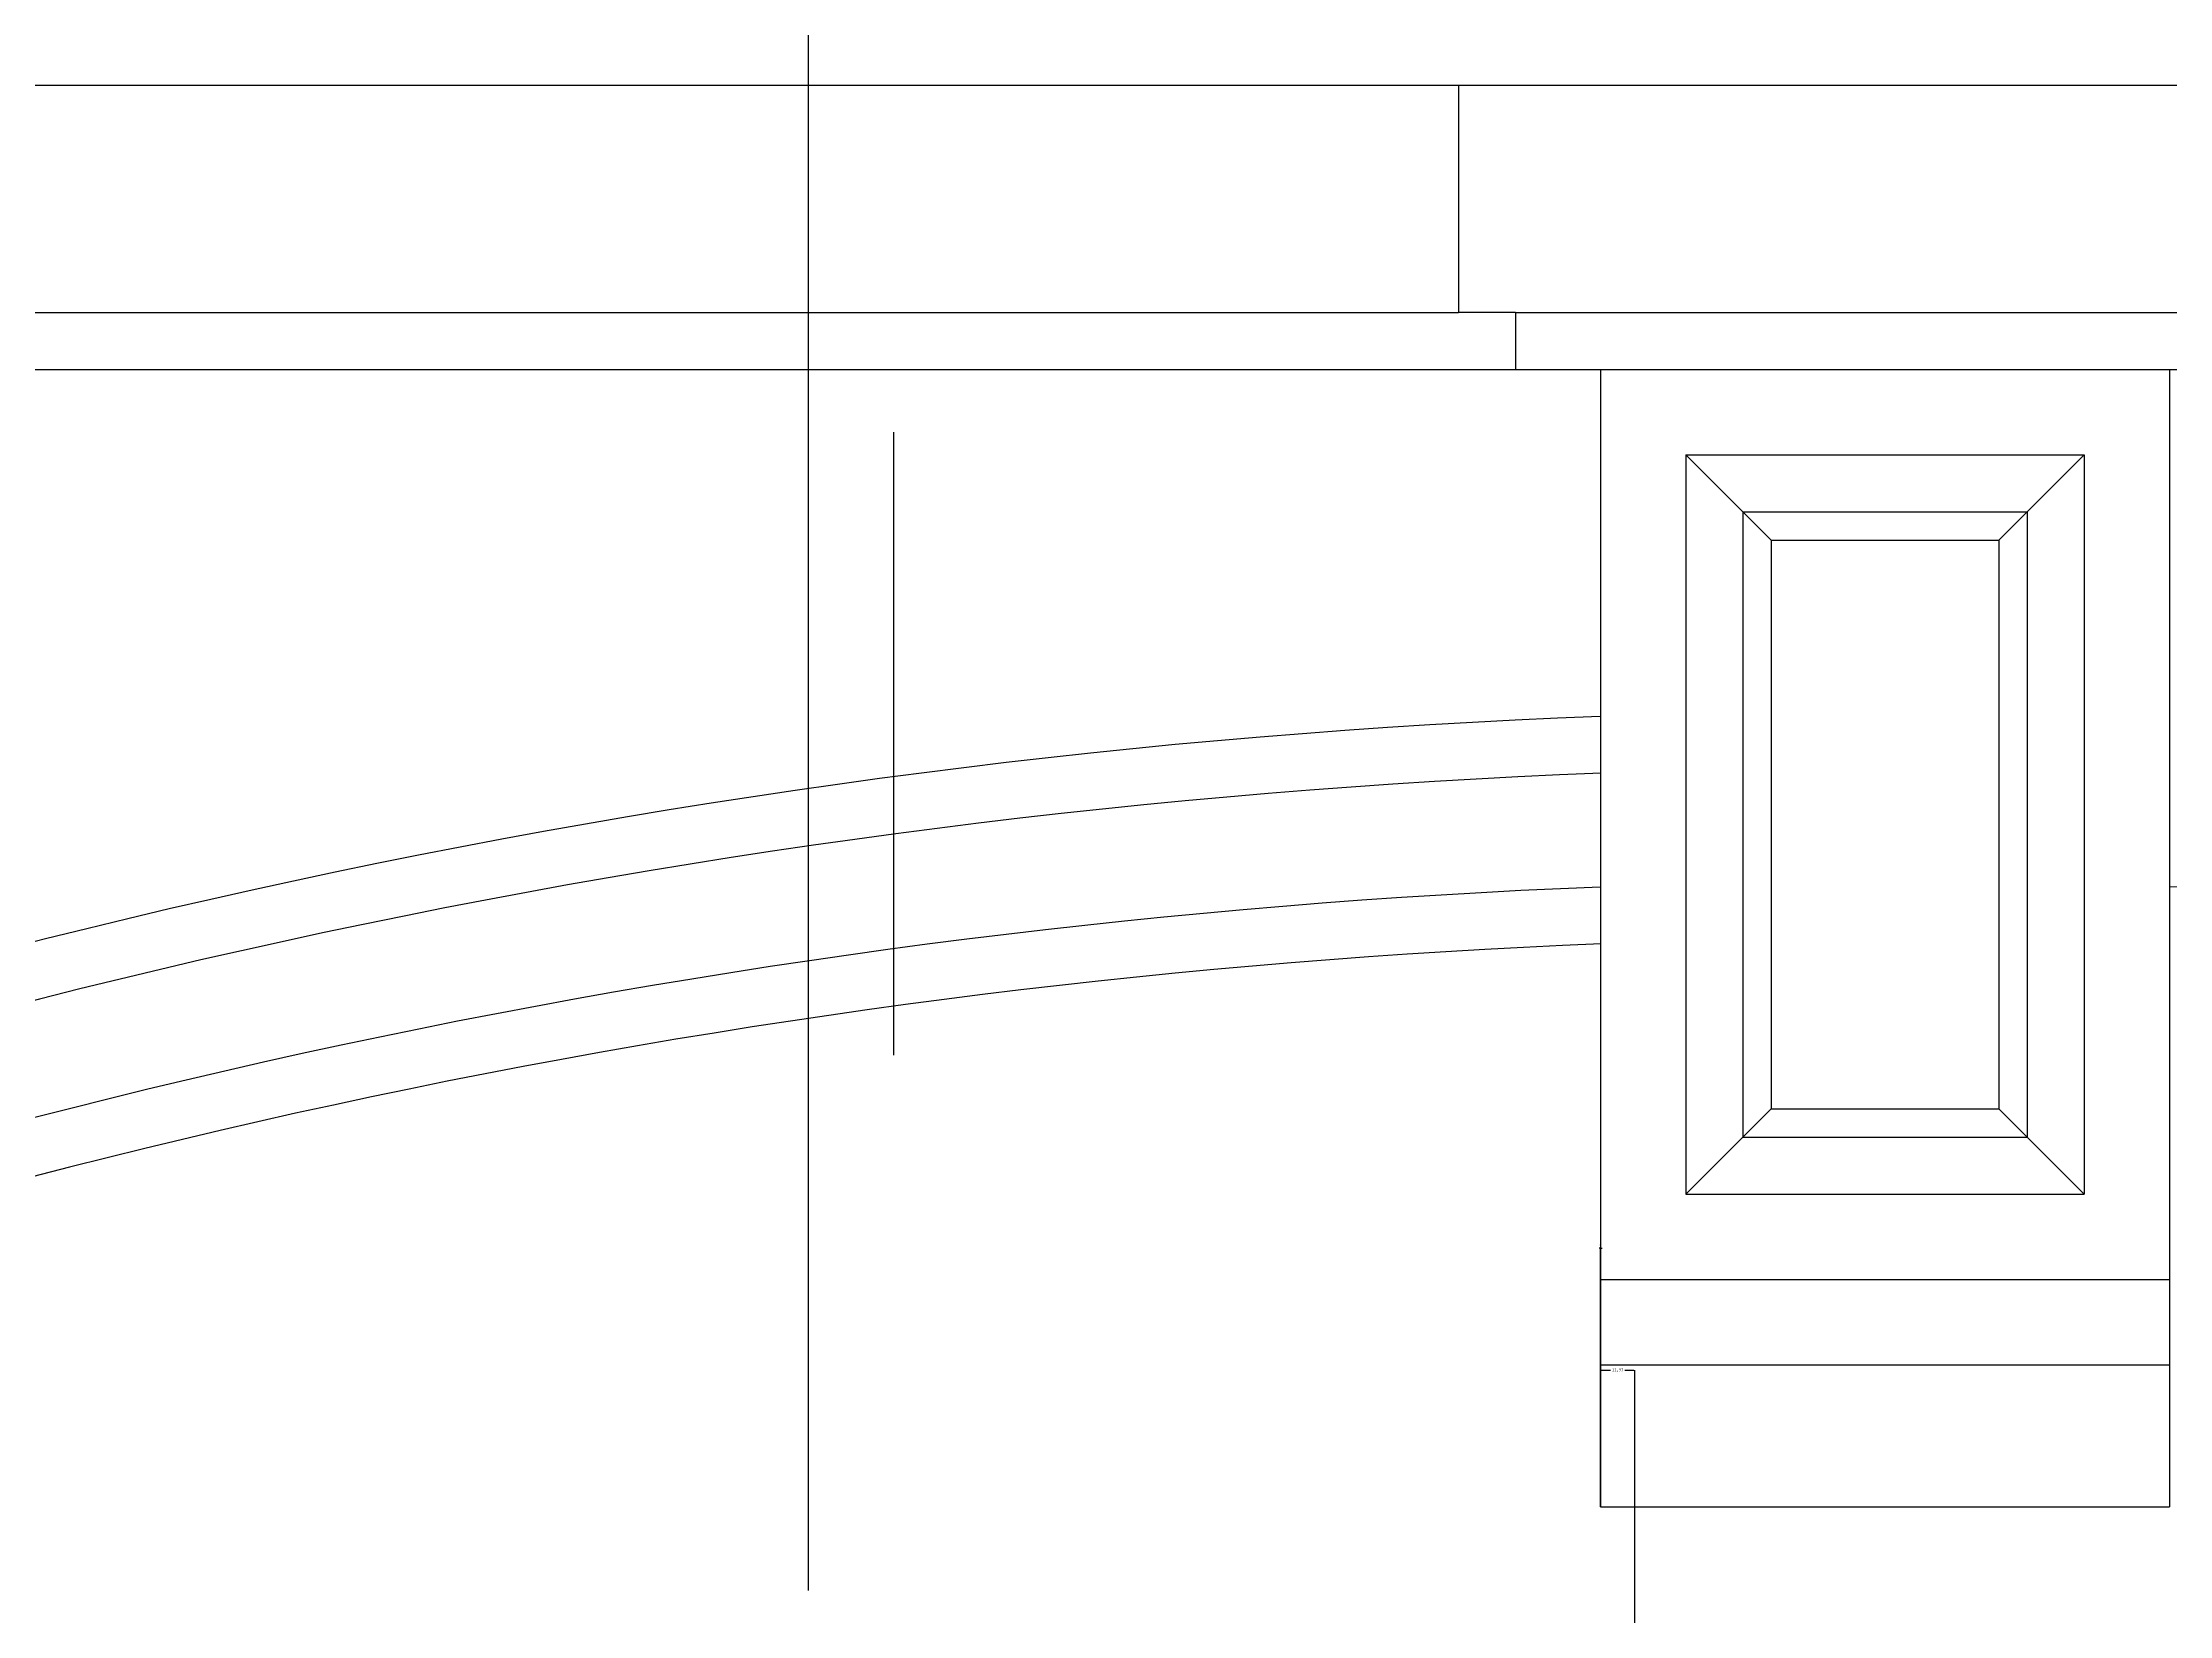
# Model space of a CAD drawing. Header units: metres. Extents: x 247 to 5330, y 146 to 7075.
# Drawn here: x 1246 to 1994, y 5771 to 6324 of the extents above; entities that cross this region are included whole.
import ezdxf

# ---------------------------------------------------------------- set-up
doc = ezdxf.new("R2010")
doc.units = ezdxf.units.M
for name, color, linetype in [('3', 3, 'Continuous'), ('4', 4, 'Continuous'), ('7', 7, 'Continuous'), ('DIM', 3, 'Continuous')]:
    doc.layers.add(name, color=color, linetype=linetype)
doc.dimstyles.get("Standard").update_dxf_attribs({"dimtxt": 2.5, "dimasz": 2.5, "dimexe": 1.25, "dimexo": 0.625, "dimtad": 1, "dimcen": 2.5, "dimazin": 3, "dimtfac": 1, "dimtmove": 0, "dimatfit": 3})

# ---------------------------------------------------------------- blocks, each defined once
blk = doc.blocks.new('*D53')
for p, q in [((1793.78, 6006.79), (1793.78, 5856.91)), ((1794.03, 5856.91), (1797.265, 5856.91)), ((1802.265, 5856.91), (1805.5, 5856.91)), ((1805.75, 5707.03), (1805.75, 5856.91))]:
    blk.add_line(p, q)
at = {"layer": 'Defpoints'}
for p in [(1793.78, 6006.79), (1793.78, 5856.91), (1805.75, 5707.03)]:
    blk.add_point(p, dxfattribs=at)
at = {"layer": 'DIM', "insert": (1799.765, 5856.91), "char_height": 1, "attachment_point": 5}
blk.add_mtext('11,97', dxfattribs=at)
blk = doc.blocks.new('*D54')
for p, q in [((1793.78, 6208.81), (1793.78, 5899.81)), ((1793.53, 5899.81), (1793.28, 5899.81)), ((1793.78, 5808.81), (1793.78, 5899.81)), ((1793.78, 5899.81), (1793.78, 5899.81)), ((1794.03, 5899.81), (1794.28, 5899.81))]:
    blk.add_line(p, q)
at = {"layer": 'Defpoints'}
for p in [(1793.78, 6208.81), (1793.78, 5899.81), (1793.78, 5808.81)]:
    blk.add_point(p, dxfattribs=at)
at = {"layer": 'DIM', "insert": (1793.78, 5900.935), "char_height": 1, "attachment_point": 5}
blk.add_mtext('0', dxfattribs=at)

msp = doc.modelspace()

# ---------------------------------------------------------------- linework, layer by layer
at = {"layer": '3'}
for p, q in [((624.21, 6228.81), (1743.78, 6228.81)), ((1763.78, 6228.81), (2023.78, 6228.81)), ((1823.78, 6178.81), (1853.78, 6148.81)), ((1933.78, 6148.81), (1963.78, 6178.81)), ((1843.78, 6158.81), (1943.78, 6158.81)), ((1843.78, 6158.81), (1843.78, 5938.81)), ((1943.78, 6158.81), (1943.78, 5938.81)), ((1823.78, 5918.81), (1853.78, 5948.81)), ((1933.78, 5948.81), (1963.78, 5918.81)), ((1843.78, 5938.81), (1943.78, 5938.81)), ((1793.78, 5858.81), (1993.78, 5858.81))]:
    msp.add_line(p, q, dxfattribs=at)
for centre, radius, start, end in [((1895.94, 3423.4), 2645.41, 92.21, 112.49), ((1895.99, 3421.94), 2606.87, 92.25, 111.89), ((1895.38, 3478.29), 2550.53, 67.69, 87.79)]:
    msp.add_arc(centre, radius, start, end, dxfattribs=at)
at = {"layer": '4'}
for p, q in [((584.21, 6308.81), (3203.78, 6308.81)), ((1743.78, 6308.81), (1743.78, 6228.81)), ((1763.78, 6228.81), (1743.78, 6228.81)), ((1763.78, 6228.81), (1763.78, 6208.81)), ((644.21, 6208.81), (1763.78, 6208.81)), ((1763.78, 6208.81), (1793.78, 6208.81)), ((1793.78, 6208.81), (1793.78, 5808.81)), ((1793.78, 6208.81), (1993.78, 6208.81)), ((1993.78, 6208.81), (1993.78, 5808.81)), ((1993.78, 6208.81), (2023.78, 6208.81)), ((1853.78, 6148.81), (1933.78, 6148.81)), ((1853.78, 6148.81), (1853.78, 5948.81)), ((1933.78, 6148.81), (1933.78, 5948.81)), ((1853.78, 5948.81), (1933.78, 5948.81)), ((1793.78, 5888.81), (1993.78, 5888.81)), ((1793.78, 5808.81), (1993.78, 5808.81))]:
    msp.add_line(p, q, dxfattribs=at)
for centre, radius, start, end in [((1895.92, 3424.08), 2664.72, 92.2, 112.78), ((1896.01, 3421.16), 2587.65, 92.26, 111.58)]:
    msp.add_arc(centre, radius, start, end, dxfattribs=at)
at = {"layer": '7'}
for p, q in [((1823.78, 6178.81), (1963.78, 6178.81)), ((1823.78, 6178.81), (1823.78, 5918.81)), ((1963.78, 6178.81), (1963.78, 5918.81)), ((1823.78, 5918.81), (1963.78, 5918.81))]:
    msp.add_line(p, q, dxfattribs=at)
at = {"layer": 'DIM'}
for points in [[(1515.3, 5779.44), (1515.3, 6854.07), (1699.76, 6854.07)], [(1545.3, 5967.68), (1545.3, 6186.83)]]:
    msp.add_lwpolyline(points, dxfattribs=at)

# ---------------------------------------------------------------- dimensions: what is measured, and where the dimension line sits
for base, p1, p2, picture, middle in [((1793.78, 5899.81), (1793.78, 6208.81), (1793.78, 5808.81), '*D54', (1793.78, 5900.935)), ((1793.78, 5856.91), (1793.78, 6006.79), (1805.75, 5707.03), '*D53', (1799.765, 5856.91))]:
    dim = msp.add_linear_dim(base=base, p1=p1, p2=p2, dimstyle='Standard', dxfattribs=at)
    dim.commit()
    dim.dimension.update_dxf_attribs({"geometry": picture, "text_midpoint": middle})

doc.saveas('drawing.dxf')
